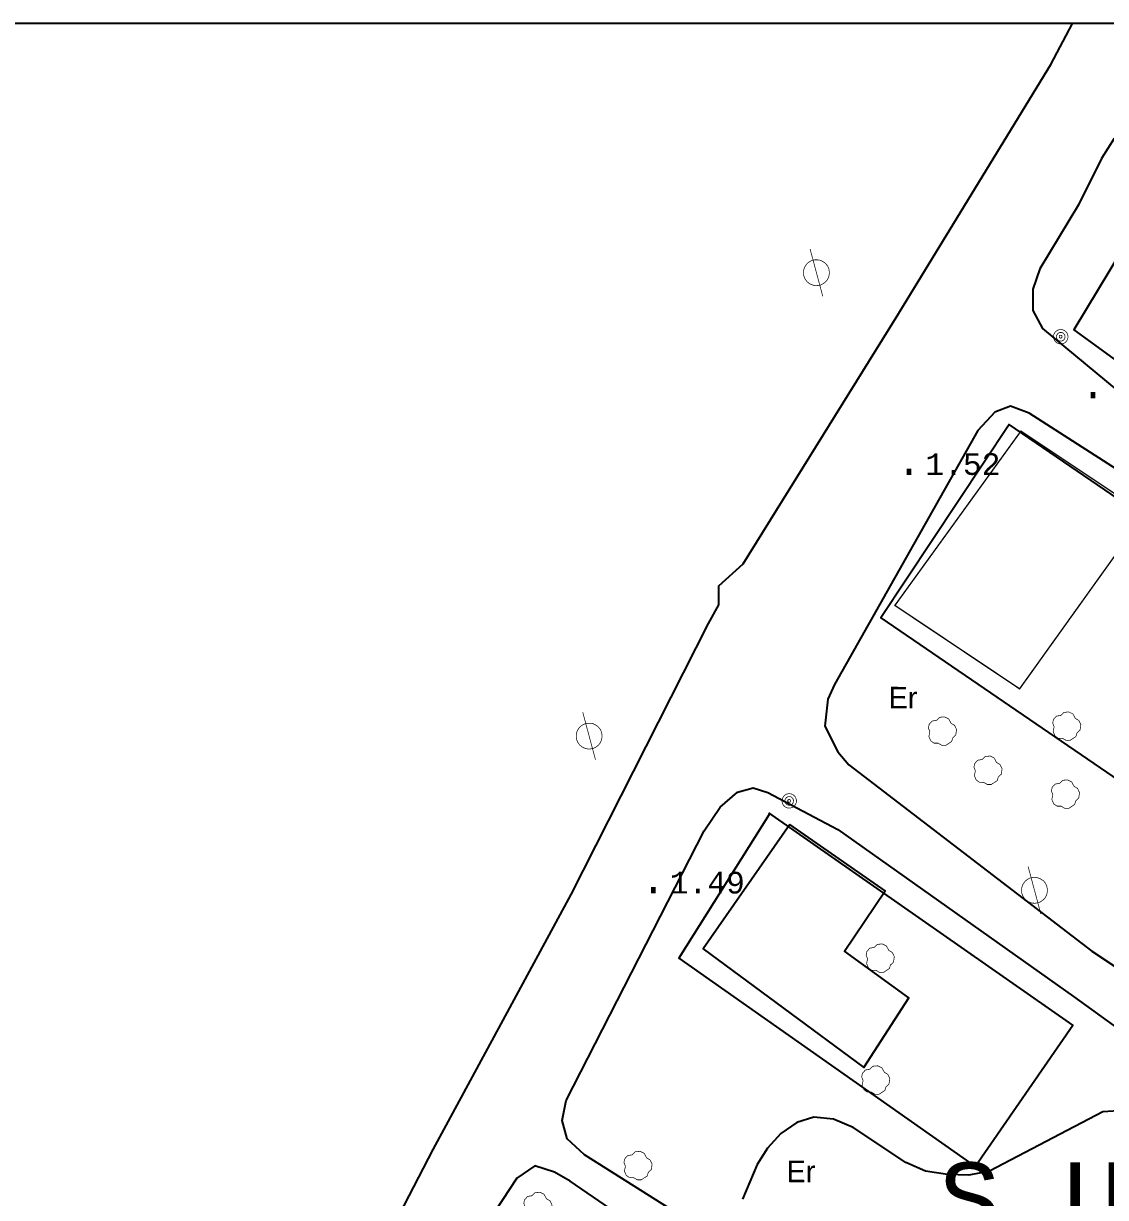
# Model space of a CAD drawing. Extents: x 743000 to 743800, y 4405200 to 4405700.
# Drawn here: x 743295.7 to 743370.6, y 4405618.8 to 4405700 of the extents above; entities that cross this region are included whole.
import ezdxf

# ---------------------------------------------------------------- set-up
doc = ezdxf.new("R2010")
doc.units = 0
doc.header["$MEASUREMENT"] = 0
for name, color, linetype in [('2', 7, 'CONTINUOUS'), ('21', 7, 'CONTINUOUS'), ('24', 7, 'CONTINUOUS'), ('41', 7, 'CONTINUOUS'), ('42', 7, 'CONTINUOUS'), ('50', 7, 'CONTINUOUS'), ('51', 7, 'CONTINUOUS'), ('6', 7, 'CONTINUOUS'), ('7', 7, 'CONTINUOUS'), ('8', 7, 'CONTINUOUS')]:
    doc.layers.add(name, color=color, linetype=linetype)
doc.styles.add('MONOTXT', font='monotxt', dxfattribs={"height": 0.2})
doc.styles.get("Standard").update_dxf_attribs({"font": 'txt', "height": 0.2})

msp = doc.modelspace()

# ---------------------------------------------------------------- linework, layer by layer
at = {"layer": '2', "color": 7, "linetype": 'Continuous'}
msp.add_3dface([(743800, 4405200), (743800, 4405700), (743000, 4405700), (743000, 4405200)], dxfattribs=at)
at = {"layer": '21', "color": 30, "linetype": 'Continuous', "elevation": 2}
msp.add_lwpolyline([(743380.37, 4405621.29), (743379.34, 4405620.67), (743378.14, 4405620.43), (743375.84, 4405620.76), (743374.71, 4405621.07), (743372.81, 4405624), (743371.82, 4405624.8), (743370.41, 4405624.71), (743362.55, 4405620.59), (743361.12, 4405620.33), (743359.66, 4405620.38), (743358.13, 4405620.59), (743356.77, 4405621.21), (743353.12, 4405623.63), (743351.75, 4405624.19), (743350.39, 4405624.34), (743349.23, 4405623.96), (743348.11, 4405623.2), (743347.2, 4405622.19), (743346.48, 4405621.07), (743345.47, 4405618.67)], dxfattribs=at)
at = {"layer": '41', "color": 1, "linetype": 'Continuous'}
for points in [[(743415.04, 4405645.98, 2.89), (743423.93, 4405658.97, 2.86), (743376.67, 4405692.52, 2.15), (743368.39, 4405678.81, 2.33), (743414.74, 4405645.11, 2.48), (743415.12, 4405645.9, 2.48)], [(743389.31, 4405635.48, 3.22), (743398.34, 4405648.76, 2.95), (743363.92, 4405672.26, 2.9), (743355.03, 4405658.89, 3.06), (743377.81, 4405643.31, 3)], [(743347.31, 4405645.27, 3.17), (743341.05, 4405635.33, 3.17), (743361.56, 4405620.93, 3.26), (743368.32, 4405630.7, 3.27), (743347.29, 4405645.39, 3.2)]]:
    msp.add_polyline3d(points, dxfattribs=at)
at = {"layer": '42', "color": 3, "linetype": 'Continuous', "const_width": 0.05}
for points, elevation in [([(743368.54, 4405650.67), (743368.13, 4405650.4), (743367.86, 4405650.4), (743367.6, 4405650.55), (743367.32, 4405650.55), (743367.09, 4405650.71), (743366.96, 4405651.01), (743367.03, 4405651.34), (743366.93, 4405651.6), (743366.98, 4405651.85), (743367.19, 4405652.08), (743367.49, 4405652.13), (743367.7, 4405652.34), (743368.05, 4405652.37), (743368.33, 4405652.23), (743368.5, 4405651.92), (743368.74, 4405651.78), (743368.88, 4405651.49), (743368.82, 4405651.11), (743368.61, 4405650.91), (743368.54, 4405650.67)], 5), ([(743359.94, 4405650.33), (743359.53, 4405650.06), (743359.26, 4405650.06), (743359, 4405650.21), (743358.72, 4405650.21), (743358.49, 4405650.37), (743358.36, 4405650.67), (743358.43, 4405651), (743358.33, 4405651.26), (743358.38, 4405651.51), (743358.59, 4405651.74), (743358.89, 4405651.79), (743359.1, 4405652), (743359.45, 4405652.03), (743359.73, 4405651.89), (743359.9, 4405651.58), (743360.14, 4405651.44), (743360.28, 4405651.15), (743360.22, 4405650.77), (743360.01, 4405650.57), (743359.94, 4405650.33)], 4.46), ([(743363.09, 4405647.62), (743362.68, 4405647.35), (743362.41, 4405647.35), (743362.15, 4405647.5), (743361.87, 4405647.5), (743361.64, 4405647.66), (743361.51, 4405647.96), (743361.58, 4405648.29), (743361.48, 4405648.55), (743361.53, 4405648.8), (743361.74, 4405649.03), (743362.04, 4405649.08), (743362.25, 4405649.29), (743362.6, 4405649.32), (743362.88, 4405649.18), (743363.05, 4405648.87), (743363.29, 4405648.73), (743363.43, 4405648.44), (743363.37, 4405648.06), (743363.16, 4405647.86), (743363.09, 4405647.62)], 4.4), ([(743368.45, 4405645.97), (743368.04, 4405645.7), (743367.77, 4405645.7), (743367.51, 4405645.85), (743367.23, 4405645.85), (743367, 4405646.01), (743366.87, 4405646.31), (743366.94, 4405646.64), (743366.84, 4405646.9), (743366.89, 4405647.15), (743367.1, 4405647.38), (743367.4, 4405647.43), (743367.61, 4405647.64), (743367.96, 4405647.67), (743368.24, 4405647.53), (743368.41, 4405647.22), (743368.65, 4405647.08), (743368.79, 4405646.79), (743368.73, 4405646.41), (743368.52, 4405646.21), (743368.45, 4405645.97)], 4.39), ([(743355.63, 4405634.62), (743355.22, 4405634.35), (743354.95, 4405634.35), (743354.69, 4405634.5), (743354.41, 4405634.5), (743354.18, 4405634.66), (743354.05, 4405634.96), (743354.12, 4405635.29), (743354.02, 4405635.55), (743354.07, 4405635.8), (743354.28, 4405636.03), (743354.58, 4405636.08), (743354.79, 4405636.29), (743355.14, 4405636.32), (743355.42, 4405636.18), (743355.59, 4405635.87), (743355.83, 4405635.73), (743355.97, 4405635.44), (743355.91, 4405635.06), (743355.7, 4405634.86), (743355.63, 4405634.62)], 4.38), ([(743355.32, 4405626.19), (743354.91, 4405625.92), (743354.64, 4405625.92), (743354.38, 4405626.07), (743354.1, 4405626.07), (743353.87, 4405626.23), (743353.74, 4405626.53), (743353.81, 4405626.86), (743353.71, 4405627.12), (743353.76, 4405627.37), (743353.97, 4405627.6), (743354.27, 4405627.65), (743354.48, 4405627.86), (743354.83, 4405627.89), (743355.11, 4405627.75), (743355.28, 4405627.44), (743355.52, 4405627.3), (743355.66, 4405627.01), (743355.6, 4405626.63), (743355.39, 4405626.43), (743355.32, 4405626.19)], 4.37), ([(743338.87, 4405620.27), (743338.46, 4405620), (743338.19, 4405620), (743337.93, 4405620.15), (743337.65, 4405620.15), (743337.42, 4405620.31), (743337.29, 4405620.61), (743337.36, 4405620.94), (743337.26, 4405621.2), (743337.31, 4405621.45), (743337.52, 4405621.68), (743337.82, 4405621.73), (743338.03, 4405621.94), (743338.38, 4405621.97), (743338.66, 4405621.83), (743338.83, 4405621.52), (743339.07, 4405621.38), (743339.21, 4405621.09), (743339.15, 4405620.71), (743338.94, 4405620.51), (743338.87, 4405620.27)], 3.57), ([(743331.94, 4405617.44), (743331.53, 4405617.17), (743331.26, 4405617.17), (743331, 4405617.32), (743330.72, 4405617.32), (743330.49, 4405617.48), (743330.36, 4405617.78), (743330.43, 4405618.11), (743330.33, 4405618.37), (743330.38, 4405618.62), (743330.59, 4405618.85), (743330.89, 4405618.9), (743331.1, 4405619.11), (743331.45, 4405619.14), (743331.73, 4405619), (743331.9, 4405618.69), (743332.14, 4405618.55), (743332.28, 4405618.26), (743332.22, 4405617.88), (743332.01, 4405617.68), (743331.94, 4405617.44)], 3.57)]:
    msp.add_lwpolyline(points, dxfattribs=dict(at, elevation=elevation))
at = {"layer": '51', "color": 1, "linetype": 'Continuous', "extrusion": (-0.000373187, -0.000558969, 1), "const_width": 0.1, "elevation": -2732.537}
msp.add_lwpolyline([(743373.261, 4405665.241), (743364.681, 4405670.961), (743355.961, 4405658.901), (743364.591, 4405653.131), (743373.261, 4405665.241)], dxfattribs=at)
at = {"layer": '51', "color": 1, "linetype": 'Continuous'}
msp.add_polyline3d([(743348.74, 4405644.58, 8), (743342.74, 4405635.98, 7.95), (743353.85, 4405627.77, 7.95), (743356.98, 4405632.59, 7.96), (743352.53, 4405635.82, 8.96), (743355.34, 4405640, 7.7), (743348.74, 4405644.58, 8)], dxfattribs=at)
at = {"layer": '6', "color": 7, "linetype": 'Continuous'}
for points in [[(743271.79, 4405545.43, 2.05), (743272.75, 4405545.04, 2.05), (743274.19, 4405544.61, 2.05), (743275.81, 4405544.44, 2.05), (743279.22, 4405544.83, 2.05), (743280.98, 4405545.25, 2.05), (743282.67, 4405545.98, 2.05), (743284.2, 4405546.99, 2.05), (743285.55, 4405548.46, 2.05), (743295.28, 4405566.73, 2.06), (743305.01, 4405584.6, 2.07), (743314.08, 4405602.82, 2.08), (743324.05, 4405622.09, 2.09), (743333.61, 4405639.75, 2.1), (743343.12, 4405658.48, 2.11), (743343.82, 4405659.78, 2.11), (743343.82, 4405661.1, 2.11), (743345.52, 4405662.61, 2.11), (743356.09, 4405679.65, 2.12), (743366.79, 4405697.17, 1.83), (743368.29, 4405700, 1.75)], [(743371.18, 4405692.04, 1.95), (743370.31, 4405690.66, 1.87), (743368.71, 4405687.45, 1.83), (743366.04, 4405683.03, 1.82), (743365.56, 4405681.62, 1.82), (743365.56, 4405680.15, 1.82), (743366.22, 4405678.89, 1.82), (743382.46, 4405665.45, 1.83)], [(743460.46, 4405607.54, 2.45), (743443.56, 4405619.58, 2.23), (743426.66, 4405631.53, 2), (743409.39, 4405642.82, 2), (743393.06, 4405654.7, 1.98), (743375.92, 4405666.24, 2.18), (743365.29, 4405673.04, 2.45), (743364.02, 4405673.53, 2.45), (743362.93, 4405673.12, 2.45), (743361.76, 4405671.84, 2.45), (743351.82, 4405654.28, 2.44), (743351.37, 4405653.26, 2.44), (743351.17, 4405651.38, 2.39), (743352.06, 4405649.61, 2.39), (743352.83, 4405648.72, 2.39), (743369.63, 4405635.82, 2.5), (743387.22, 4405624.18, 2.57), (743404.34, 4405612.92, 2.57)], [(743352.15, 4405610.61, 2.38), (743334.53, 4405621.72, 2.05), (743333.33, 4405622.84, 2.05), (743332.99, 4405624.11, 2.05), (743333.25, 4405625.5, 2.05), (743333.25, 4405625.5, 2.05), (743342.81, 4405644.14, 2.06), (743343.92, 4405645.79, 2.07), (743345.11, 4405646.82, 2.18), (743346.2, 4405647.11, 2.35), (743347.22, 4405646.79, 2.44), (743352.05, 4405644.24, 2.45), (743368.38, 4405632.68, 2.65), (743384.99, 4405620.68, 2.66), (743401.77, 4405609.2, 2.66)], [(743346.83, 4405610.8, 2.82), (743333.54, 4405619.9, 2.57), (743332.45, 4405620.54, 2.41), (743331.1, 4405620.97, 2.2), (743329.85, 4405620.12, 2), (743327.82, 4405617.02, 1.83)]]:
    msp.add_polyline3d(points, dxfattribs=at)
at = {"layer": '7', "color": 7, "linetype": 'Continuous', "const_width": 0.05}
for points, elevation in [([(743367.73, 4405678.76), (743367.7, 4405678.77), (743367.68, 4405678.79), (743367.65, 4405678.8), (743367.62, 4405678.81), (743367.58, 4405678.81), (743367.55, 4405678.82), (743367.52, 4405678.82), (743367.49, 4405678.82), (743367.46, 4405678.82), (743367.43, 4405678.82), (743367.4, 4405678.82), (743367.37, 4405678.81), (743367.34, 4405678.8), (743367.3, 4405678.79), (743367.28, 4405678.78), (743367.25, 4405678.76), (743367.22, 4405678.75), (743367.2, 4405678.73), (743367.17, 4405678.71), (743367.15, 4405678.69), (743367.12, 4405678.67), (743367.1, 4405678.64), (743367.08, 4405678.62), (743367.07, 4405678.59), (743367.05, 4405678.56), (743367.04, 4405678.54), (743367.02, 4405678.51), (743367.01, 4405678.48), (743367, 4405678.45), (743367, 4405678.42), (743366.99, 4405678.39), (743366.99, 4405678.35), (743366.99, 4405678.32), (743366.99, 4405678.29), (743366.99, 4405678.26), (743367, 4405678.23), (743367.01, 4405678.2), (743367.01, 4405678.17), (743367.03, 4405678.14), (743367.04, 4405678.11), (743367.05, 4405678.08), (743367.07, 4405678.05), (743367.09, 4405678.03), (743367.11, 4405678), (743367.13, 4405677.98), (743367.15, 4405677.96), (743367.18, 4405677.94), (743367.2, 4405677.92), (743367.23, 4405677.9), (743367.26, 4405677.88), (743367.28, 4405677.87), (743367.31, 4405677.86), (743367.34, 4405677.85), (743367.37, 4405677.84), (743367.4, 4405677.84), (743367.44, 4405677.83), (743367.47, 4405677.83), (743367.5, 4405677.83), (743367.53, 4405677.83), (743367.56, 4405677.83), (743367.59, 4405677.84), (743367.62, 4405677.85), (743367.65, 4405677.86), (743367.68, 4405677.87), (743367.71, 4405677.88), (743367.74, 4405677.9), (743367.77, 4405677.91), (743367.79, 4405677.93), (743367.82, 4405677.95), (743367.84, 4405677.97), (743367.86, 4405678), (743367.88, 4405678.02), (743367.9, 4405678.05), (743367.92, 4405678.07), (743367.93, 4405678.1), (743367.94, 4405678.13), (743367.96, 4405678.16), (743367.97, 4405678.19), (743367.97, 4405678.22), (743367.98, 4405678.25), (743367.98, 4405678.28), (743367.99, 4405678.31), (743367.99, 4405678.35), (743367.98, 4405678.38), (743367.98, 4405678.41), (743367.97, 4405678.44), (743367.96, 4405678.47), (743367.95, 4405678.5), (743367.94, 4405678.53), (743367.93, 4405678.56), (743367.91, 4405678.59), (743367.89, 4405678.61), (743367.88, 4405678.64), (743367.86, 4405678.66), (743367.83, 4405678.68), (743367.81, 4405678.71), (743367.79, 4405678.72), (743367.76, 4405678.74), (743367.73, 4405678.76)], 2.95), ([(743367.63, 4405678.59), (743367.62, 4405678.6), (743367.6, 4405678.6), (743367.58, 4405678.61), (743367.56, 4405678.61), (743367.54, 4405678.62), (743367.53, 4405678.62), (743367.51, 4405678.62), (743367.49, 4405678.62), (743367.47, 4405678.62), (743367.45, 4405678.62), (743367.43, 4405678.62), (743367.41, 4405678.61), (743367.39, 4405678.61), (743367.38, 4405678.6), (743367.36, 4405678.6), (743367.34, 4405678.59), (743367.33, 4405678.58), (743367.31, 4405678.57), (743367.3, 4405678.55), (743367.28, 4405678.54), (743367.27, 4405678.53), (743367.26, 4405678.51), (743367.25, 4405678.5), (743367.23, 4405678.48), (743367.22, 4405678.47), (743367.22, 4405678.45), (743367.21, 4405678.43), (743367.2, 4405678.42), (743367.2, 4405678.4), (743367.19, 4405678.38), (743367.19, 4405678.36), (743367.19, 4405678.34), (743367.19, 4405678.32), (743367.19, 4405678.3), (743367.19, 4405678.28), (743367.2, 4405678.27), (743367.2, 4405678.25), (743367.21, 4405678.23), (743367.21, 4405678.21), (743367.22, 4405678.19), (743367.23, 4405678.18), (743367.24, 4405678.16), (743367.25, 4405678.15), (743367.26, 4405678.13), (743367.27, 4405678.12), (743367.29, 4405678.1), (743367.3, 4405678.09), (743367.32, 4405678.08), (743367.33, 4405678.07), (743367.35, 4405678.06), (743367.37, 4405678.05), (743367.38, 4405678.05), (743367.4, 4405678.04), (743367.42, 4405678.04), (743367.44, 4405678.03), (743367.46, 4405678.03), (743367.48, 4405678.03), (743367.5, 4405678.03), (743367.51, 4405678.03), (743367.53, 4405678.03), (743367.55, 4405678.03), (743367.57, 4405678.04), (743367.59, 4405678.05), (743367.61, 4405678.05), (743367.62, 4405678.06), (743367.64, 4405678.07), (743367.66, 4405678.08), (743367.67, 4405678.09), (743367.68, 4405678.1), (743367.7, 4405678.12), (743367.71, 4405678.13), (743367.72, 4405678.15), (743367.74, 4405678.16), (743367.75, 4405678.18), (743367.75, 4405678.19), (743367.76, 4405678.21), (743367.77, 4405678.23), (743367.77, 4405678.25), (743367.78, 4405678.26), (743367.78, 4405678.28), (743367.78, 4405678.3), (743367.78, 4405678.32), (743367.79, 4405678.34), (743367.78, 4405678.36), (743367.78, 4405678.38), (743367.78, 4405678.4), (743367.77, 4405678.41), (743367.76, 4405678.43), (743367.76, 4405678.45), (743367.75, 4405678.47), (743367.74, 4405678.48), (743367.73, 4405678.5), (743367.72, 4405678.51), (743367.71, 4405678.53), (743367.69, 4405678.54), (743367.68, 4405678.55), (743367.66, 4405678.57), (743367.65, 4405678.58), (743367.63, 4405678.59)], 2.95), ([(743367.53, 4405678.41), (743367.53, 4405678.42), (743367.52, 4405678.42), (743367.52, 4405678.42), (743367.51, 4405678.42), (743367.5, 4405678.42), (743367.5, 4405678.43), (743367.49, 4405678.43), (743367.48, 4405678.43), (743367.48, 4405678.43), (743367.47, 4405678.43), (743367.47, 4405678.43), (743367.46, 4405678.42), (743367.46, 4405678.42), (743367.45, 4405678.42), (743367.44, 4405678.42), (743367.44, 4405678.42), (743367.43, 4405678.41), (743367.43, 4405678.41), (743367.42, 4405678.41), (743367.42, 4405678.4), (743367.41, 4405678.4), (743367.41, 4405678.39), (743367.4, 4405678.39), (743367.4, 4405678.38), (743367.4, 4405678.38), (743367.39, 4405678.37), (743367.39, 4405678.37), (743367.39, 4405678.36), (743367.39, 4405678.36), (743367.39, 4405678.35), (743367.38, 4405678.34), (743367.38, 4405678.34), (743367.38, 4405678.33), (743367.38, 4405678.32), (743367.38, 4405678.32), (743367.38, 4405678.31), (743367.39, 4405678.31), (743367.39, 4405678.3), (743367.39, 4405678.29), (743367.39, 4405678.29), (743367.39, 4405678.28), (743367.4, 4405678.28), (743367.4, 4405678.27), (743367.4, 4405678.27), (743367.41, 4405678.26), (743367.41, 4405678.26), (743367.42, 4405678.25), (743367.42, 4405678.25), (743367.43, 4405678.25), (743367.43, 4405678.24), (743367.44, 4405678.24), (743367.44, 4405678.24), (743367.45, 4405678.24), (743367.46, 4405678.23), (743367.46, 4405678.23), (743367.47, 4405678.23), (743367.48, 4405678.23), (743367.48, 4405678.23), (743367.49, 4405678.23), (743367.49, 4405678.23), (743367.5, 4405678.23), (743367.51, 4405678.23), (743367.51, 4405678.24), (743367.52, 4405678.24), (743367.52, 4405678.24), (743367.53, 4405678.24), (743367.53, 4405678.25), (743367.54, 4405678.25), (743367.54, 4405678.25), (743367.55, 4405678.26), (743367.55, 4405678.26), (743367.56, 4405678.27), (743367.56, 4405678.27), (743367.56, 4405678.28), (743367.57, 4405678.28), (743367.57, 4405678.29), (743367.57, 4405678.29), (743367.58, 4405678.3), (743367.58, 4405678.31), (743367.58, 4405678.31), (743367.58, 4405678.32), (743367.58, 4405678.32), (743367.58, 4405678.33), (743367.58, 4405678.34), (743367.58, 4405678.34), (743367.58, 4405678.35), (743367.58, 4405678.35), (743367.57, 4405678.36), (743367.57, 4405678.37), (743367.57, 4405678.37), (743367.57, 4405678.38), (743367.56, 4405678.38), (743367.56, 4405678.39), (743367.56, 4405678.39), (743367.55, 4405678.4), (743367.55, 4405678.4), (743367.54, 4405678.41), (743367.54, 4405678.41), (743367.53, 4405678.41)], 2.95), ([(743348.94, 4405646.65), (743348.91, 4405646.66), (743348.89, 4405646.68), (743348.86, 4405646.69), (743348.83, 4405646.7), (743348.79, 4405646.7), (743348.76, 4405646.71), (743348.73, 4405646.71), (743348.7, 4405646.71), (743348.67, 4405646.71), (743348.64, 4405646.71), (743348.61, 4405646.71), (743348.58, 4405646.7), (743348.55, 4405646.69), (743348.51, 4405646.68), (743348.49, 4405646.67), (743348.46, 4405646.65), (743348.43, 4405646.64), (743348.41, 4405646.62), (743348.38, 4405646.6), (743348.36, 4405646.58), (743348.33, 4405646.56), (743348.31, 4405646.53), (743348.29, 4405646.51), (743348.28, 4405646.48), (743348.26, 4405646.45), (743348.25, 4405646.43), (743348.23, 4405646.4), (743348.22, 4405646.37), (743348.21, 4405646.34), (743348.21, 4405646.31), (743348.2, 4405646.28), (743348.2, 4405646.24), (743348.2, 4405646.21), (743348.2, 4405646.18), (743348.2, 4405646.15), (743348.21, 4405646.12), (743348.22, 4405646.09), (743348.22, 4405646.06), (743348.24, 4405646.03), (743348.25, 4405646), (743348.26, 4405645.97), (743348.28, 4405645.94), (743348.3, 4405645.92), (743348.32, 4405645.89), (743348.34, 4405645.87), (743348.36, 4405645.85), (743348.39, 4405645.83), (743348.41, 4405645.81), (743348.44, 4405645.79), (743348.47, 4405645.77), (743348.49, 4405645.76), (743348.52, 4405645.75), (743348.55, 4405645.74), (743348.58, 4405645.73), (743348.61, 4405645.73), (743348.65, 4405645.72), (743348.68, 4405645.72), (743348.71, 4405645.72), (743348.74, 4405645.72), (743348.77, 4405645.72), (743348.8, 4405645.73), (743348.83, 4405645.74), (743348.86, 4405645.75), (743348.89, 4405645.76), (743348.92, 4405645.77), (743348.95, 4405645.79), (743348.98, 4405645.8), (743349, 4405645.82), (743349.03, 4405645.84), (743349.05, 4405645.86), (743349.07, 4405645.89), (743349.09, 4405645.91), (743349.11, 4405645.94), (743349.13, 4405645.96), (743349.14, 4405645.99), (743349.15, 4405646.02), (743349.17, 4405646.05), (743349.18, 4405646.08), (743349.18, 4405646.11), (743349.19, 4405646.14), (743349.19, 4405646.17), (743349.2, 4405646.2), (743349.2, 4405646.24), (743349.19, 4405646.27), (743349.19, 4405646.3), (743349.18, 4405646.33), (743349.17, 4405646.36), (743349.16, 4405646.39), (743349.15, 4405646.42), (743349.14, 4405646.45), (743349.12, 4405646.48), (743349.1, 4405646.5), (743349.09, 4405646.53), (743349.07, 4405646.55), (743349.04, 4405646.57), (743349.02, 4405646.6), (743349, 4405646.61), (743348.97, 4405646.63), (743348.94, 4405646.65)], 3.47), ([(743348.84, 4405646.48), (743348.83, 4405646.49), (743348.81, 4405646.49), (743348.79, 4405646.5), (743348.77, 4405646.5), (743348.75, 4405646.51), (743348.74, 4405646.51), (743348.72, 4405646.51), (743348.7, 4405646.51), (743348.68, 4405646.51), (743348.66, 4405646.51), (743348.64, 4405646.51), (743348.62, 4405646.5), (743348.6, 4405646.5), (743348.59, 4405646.49), (743348.57, 4405646.49), (743348.55, 4405646.48), (743348.54, 4405646.47), (743348.52, 4405646.46), (743348.51, 4405646.44), (743348.49, 4405646.43), (743348.48, 4405646.42), (743348.47, 4405646.4), (743348.46, 4405646.39), (743348.44, 4405646.37), (743348.43, 4405646.36), (743348.43, 4405646.34), (743348.42, 4405646.32), (743348.41, 4405646.31), (743348.41, 4405646.29), (743348.4, 4405646.27), (743348.4, 4405646.25), (743348.4, 4405646.23), (743348.4, 4405646.21), (743348.4, 4405646.19), (743348.4, 4405646.17), (743348.41, 4405646.16), (743348.41, 4405646.14), (743348.42, 4405646.12), (743348.42, 4405646.1), (743348.43, 4405646.08), (743348.44, 4405646.07), (743348.45, 4405646.05), (743348.46, 4405646.04), (743348.47, 4405646.02), (743348.48, 4405646.01), (743348.5, 4405645.99), (743348.51, 4405645.98), (743348.53, 4405645.97), (743348.54, 4405645.96), (743348.56, 4405645.95), (743348.58, 4405645.94), (743348.59, 4405645.94), (743348.61, 4405645.93), (743348.63, 4405645.93), (743348.65, 4405645.92), (743348.67, 4405645.92), (743348.69, 4405645.92), (743348.71, 4405645.92), (743348.72, 4405645.92), (743348.74, 4405645.92), (743348.76, 4405645.92), (743348.78, 4405645.93), (743348.8, 4405645.94), (743348.82, 4405645.94), (743348.83, 4405645.95), (743348.85, 4405645.96), (743348.87, 4405645.97), (743348.88, 4405645.98), (743348.89, 4405645.99), (743348.91, 4405646.01), (743348.92, 4405646.02), (743348.93, 4405646.04), (743348.95, 4405646.05), (743348.96, 4405646.07), (743348.96, 4405646.08), (743348.97, 4405646.1), (743348.98, 4405646.12), (743348.98, 4405646.14), (743348.99, 4405646.15), (743348.99, 4405646.17), (743348.99, 4405646.19), (743348.99, 4405646.21), (743349, 4405646.23), (743348.99, 4405646.25), (743348.99, 4405646.27), (743348.99, 4405646.29), (743348.98, 4405646.3), (743348.97, 4405646.32), (743348.97, 4405646.34), (743348.96, 4405646.36), (743348.95, 4405646.37), (743348.94, 4405646.39), (743348.93, 4405646.4), (743348.92, 4405646.42), (743348.9, 4405646.43), (743348.89, 4405646.44), (743348.87, 4405646.46), (743348.86, 4405646.47), (743348.84, 4405646.48)], 3.47), ([(743348.74, 4405646.3), (743348.74, 4405646.31), (743348.73, 4405646.31), (743348.73, 4405646.31), (743348.72, 4405646.31), (743348.71, 4405646.31), (743348.71, 4405646.32), (743348.7, 4405646.32), (743348.69, 4405646.32), (743348.69, 4405646.32), (743348.68, 4405646.32), (743348.68, 4405646.32), (743348.67, 4405646.31), (743348.67, 4405646.31), (743348.66, 4405646.31), (743348.65, 4405646.31), (743348.65, 4405646.31), (743348.64, 4405646.3), (743348.64, 4405646.3), (743348.63, 4405646.3), (743348.63, 4405646.29), (743348.62, 4405646.29), (743348.62, 4405646.28), (743348.61, 4405646.28), (743348.61, 4405646.27), (743348.61, 4405646.27), (743348.6, 4405646.26), (743348.6, 4405646.26), (743348.6, 4405646.25), (743348.6, 4405646.25), (743348.6, 4405646.24), (743348.59, 4405646.23), (743348.59, 4405646.23), (743348.59, 4405646.22), (743348.59, 4405646.21), (743348.59, 4405646.21), (743348.59, 4405646.2), (743348.6, 4405646.2), (743348.6, 4405646.19), (743348.6, 4405646.18), (743348.6, 4405646.18), (743348.6, 4405646.17), (743348.61, 4405646.17), (743348.61, 4405646.16), (743348.61, 4405646.16), (743348.62, 4405646.15), (743348.62, 4405646.15), (743348.63, 4405646.14), (743348.63, 4405646.14), (743348.64, 4405646.14), (743348.64, 4405646.13), (743348.65, 4405646.13), (743348.65, 4405646.13), (743348.66, 4405646.13), (743348.67, 4405646.12), (743348.67, 4405646.12), (743348.68, 4405646.12), (743348.69, 4405646.12), (743348.69, 4405646.12), (743348.7, 4405646.12), (743348.7, 4405646.12), (743348.71, 4405646.12), (743348.72, 4405646.12), (743348.72, 4405646.13), (743348.73, 4405646.13), (743348.73, 4405646.13), (743348.74, 4405646.13), (743348.74, 4405646.14), (743348.75, 4405646.14), (743348.75, 4405646.14), (743348.76, 4405646.15), (743348.76, 4405646.15), (743348.77, 4405646.16), (743348.77, 4405646.16), (743348.77, 4405646.17), (743348.78, 4405646.17), (743348.78, 4405646.18), (743348.78, 4405646.18), (743348.79, 4405646.19), (743348.79, 4405646.2), (743348.79, 4405646.2), (743348.79, 4405646.21), (743348.79, 4405646.21), (743348.79, 4405646.22), (743348.79, 4405646.23), (743348.79, 4405646.23), (743348.79, 4405646.24), (743348.79, 4405646.24), (743348.78, 4405646.25), (743348.78, 4405646.26), (743348.78, 4405646.26), (743348.78, 4405646.27), (743348.77, 4405646.27), (743348.77, 4405646.28), (743348.77, 4405646.28), (743348.76, 4405646.29), (743348.76, 4405646.29), (743348.75, 4405646.3), (743348.75, 4405646.3), (743348.74, 4405646.3)], 3.47)]:
    msp.add_lwpolyline(points, dxfattribs=dict(at, elevation=elevation))
at = {"layer": '8', "color": 7, "linetype": 'Continuous', "const_width": 0.05}
for points, elevation in [([(743351.02, 4405681.12), (743350.14, 4405684.4)], 9.05), ([(743351.03, 4405683.53), (743350.98, 4405683.56), (743350.92, 4405683.58), (743350.87, 4405683.61), (743350.82, 4405683.62), (743350.76, 4405683.64), (743350.71, 4405683.64), (743350.65, 4405683.65), (743350.6, 4405683.65), (743350.54, 4405683.65), (743350.48, 4405683.65), (743350.42, 4405683.64), (743350.37, 4405683.63), (743350.31, 4405683.61), (743350.26, 4405683.6), (743350.21, 4405683.57), (743350.16, 4405683.55), (743350.11, 4405683.52), (743350.06, 4405683.49), (743350.02, 4405683.46), (743349.97, 4405683.42), (743349.93, 4405683.38), (743349.9, 4405683.34), (743349.86, 4405683.29), (743349.83, 4405683.24), (743349.8, 4405683.19), (743349.77, 4405683.15), (743349.75, 4405683.09), (743349.73, 4405683.04), (743349.71, 4405682.98), (743349.7, 4405682.93), (743349.69, 4405682.87), (743349.69, 4405682.82), (743349.69, 4405682.76), (743349.69, 4405682.7), (743349.69, 4405682.65), (743349.7, 4405682.59), (743349.71, 4405682.54), (743349.73, 4405682.48), (743349.75, 4405682.43), (743349.77, 4405682.38), (743349.8, 4405682.32), (743349.83, 4405682.28), (743349.86, 4405682.23), (743349.89, 4405682.19), (743349.93, 4405682.14), (743349.97, 4405682.1), (743350.02, 4405682.07), (743350.06, 4405682.03), (743350.11, 4405682), (743350.16, 4405681.97), (743350.21, 4405681.95), (743350.26, 4405681.93), (743350.31, 4405681.91), (743350.37, 4405681.89), (743350.43, 4405681.88), (743350.48, 4405681.87), (743350.54, 4405681.87), (743350.59, 4405681.86), (743350.65, 4405681.87), (743350.71, 4405681.88), (743350.76, 4405681.89), (743350.82, 4405681.9), (743350.87, 4405681.91), (743350.93, 4405681.93), (743350.98, 4405681.96), (743351.03, 4405681.99), (743351.08, 4405682.02), (743351.12, 4405682.05), (743351.16, 4405682.09), (743351.21, 4405682.12), (743351.25, 4405682.16), (743351.28, 4405682.21), (743351.32, 4405682.25), (743351.35, 4405682.3), (743351.37, 4405682.35), (743351.4, 4405682.4), (743351.42, 4405682.46), (743351.44, 4405682.51), (743351.45, 4405682.56), (743351.46, 4405682.62), (743351.47, 4405682.68), (743351.47, 4405682.73), (743351.47, 4405682.79), (743351.47, 4405682.84), (743351.46, 4405682.9), (743351.45, 4405682.96), (743351.44, 4405683.01), (743351.42, 4405683.07), (743351.4, 4405683.12), (743351.38, 4405683.17), (743351.35, 4405683.22), (743351.32, 4405683.27), (743351.28, 4405683.31), (743351.25, 4405683.36), (743351.21, 4405683.4), (743351.17, 4405683.44), (743351.12, 4405683.47), (743351.07, 4405683.5), (743351.03, 4405683.53)], 9.05), ([(743335.29, 4405649.06), (743334.41, 4405652.34)], 9.17), ([(743335.3, 4405651.47), (743335.25, 4405651.5), (743335.19, 4405651.52), (743335.14, 4405651.55), (743335.09, 4405651.56), (743335.03, 4405651.58), (743334.98, 4405651.58), (743334.92, 4405651.59), (743334.87, 4405651.59), (743334.81, 4405651.59), (743334.75, 4405651.59), (743334.69, 4405651.58), (743334.64, 4405651.57), (743334.58, 4405651.55), (743334.53, 4405651.54), (743334.48, 4405651.51), (743334.43, 4405651.49), (743334.38, 4405651.46), (743334.33, 4405651.43), (743334.29, 4405651.4), (743334.24, 4405651.36), (743334.2, 4405651.32), (743334.17, 4405651.28), (743334.13, 4405651.23), (743334.1, 4405651.18), (743334.07, 4405651.13), (743334.04, 4405651.09), (743334.02, 4405651.03), (743334, 4405650.98), (743333.98, 4405650.92), (743333.97, 4405650.87), (743333.96, 4405650.81), (743333.96, 4405650.76), (743333.96, 4405650.7), (743333.96, 4405650.64), (743333.96, 4405650.59), (743333.97, 4405650.53), (743333.98, 4405650.48), (743334, 4405650.42), (743334.02, 4405650.37), (743334.04, 4405650.32), (743334.07, 4405650.26), (743334.1, 4405650.22), (743334.13, 4405650.17), (743334.16, 4405650.13), (743334.2, 4405650.08), (743334.24, 4405650.04), (743334.29, 4405650.01), (743334.33, 4405649.97), (743334.38, 4405649.94), (743334.43, 4405649.91), (743334.48, 4405649.89), (743334.53, 4405649.87), (743334.58, 4405649.85), (743334.64, 4405649.83), (743334.7, 4405649.82), (743334.75, 4405649.81), (743334.81, 4405649.81), (743334.86, 4405649.8), (743334.92, 4405649.81), (743334.98, 4405649.82), (743335.03, 4405649.83), (743335.09, 4405649.84), (743335.14, 4405649.85), (743335.2, 4405649.87), (743335.25, 4405649.9), (743335.3, 4405649.93), (743335.35, 4405649.96), (743335.39, 4405649.99), (743335.43, 4405650.03), (743335.48, 4405650.06), (743335.52, 4405650.1), (743335.55, 4405650.15), (743335.59, 4405650.19), (743335.62, 4405650.24), (743335.64, 4405650.29), (743335.67, 4405650.34), (743335.69, 4405650.4), (743335.71, 4405650.45), (743335.72, 4405650.5), (743335.73, 4405650.56), (743335.74, 4405650.62), (743335.74, 4405650.67), (743335.74, 4405650.73), (743335.74, 4405650.78), (743335.73, 4405650.84), (743335.72, 4405650.9), (743335.71, 4405650.95), (743335.69, 4405651.01), (743335.67, 4405651.06), (743335.65, 4405651.11), (743335.62, 4405651.16), (743335.59, 4405651.21), (743335.55, 4405651.25), (743335.52, 4405651.3), (743335.48, 4405651.34), (743335.44, 4405651.38), (743335.39, 4405651.41), (743335.34, 4405651.44), (743335.3, 4405651.47)], 9.17), ([(743366.11, 4405638.39), (743365.23, 4405641.67)], 10.12), ([(743366.12, 4405640.8), (743366.07, 4405640.83), (743366.01, 4405640.85), (743365.96, 4405640.88), (743365.91, 4405640.89), (743365.85, 4405640.91), (743365.8, 4405640.91), (743365.74, 4405640.92), (743365.69, 4405640.92), (743365.63, 4405640.92), (743365.57, 4405640.92), (743365.51, 4405640.91), (743365.46, 4405640.9), (743365.4, 4405640.88), (743365.35, 4405640.87), (743365.3, 4405640.84), (743365.25, 4405640.82), (743365.2, 4405640.79), (743365.15, 4405640.76), (743365.11, 4405640.73), (743365.06, 4405640.69), (743365.02, 4405640.65), (743364.99, 4405640.61), (743364.95, 4405640.56), (743364.92, 4405640.51), (743364.89, 4405640.46), (743364.86, 4405640.42), (743364.84, 4405640.36), (743364.82, 4405640.31), (743364.8, 4405640.25), (743364.79, 4405640.2), (743364.78, 4405640.14), (743364.78, 4405640.09), (743364.78, 4405640.03), (743364.78, 4405639.97), (743364.78, 4405639.92), (743364.79, 4405639.86), (743364.8, 4405639.81), (743364.82, 4405639.75), (743364.84, 4405639.7), (743364.86, 4405639.65), (743364.89, 4405639.59), (743364.92, 4405639.55), (743364.95, 4405639.5), (743364.98, 4405639.46), (743365.02, 4405639.41), (743365.06, 4405639.37), (743365.11, 4405639.34), (743365.15, 4405639.3), (743365.2, 4405639.27), (743365.25, 4405639.24), (743365.3, 4405639.22), (743365.35, 4405639.2), (743365.4, 4405639.18), (743365.46, 4405639.16), (743365.52, 4405639.15), (743365.57, 4405639.14), (743365.63, 4405639.14), (743365.68, 4405639.13), (743365.74, 4405639.14), (743365.8, 4405639.15), (743365.85, 4405639.16), (743365.91, 4405639.17), (743365.96, 4405639.18), (743366.02, 4405639.2), (743366.07, 4405639.23), (743366.12, 4405639.26), (743366.17, 4405639.29), (743366.21, 4405639.32), (743366.25, 4405639.36), (743366.3, 4405639.39), (743366.34, 4405639.43), (743366.37, 4405639.48), (743366.41, 4405639.52), (743366.44, 4405639.57), (743366.46, 4405639.62), (743366.49, 4405639.67), (743366.51, 4405639.73), (743366.53, 4405639.78), (743366.54, 4405639.83), (743366.55, 4405639.89), (743366.56, 4405639.95), (743366.56, 4405640), (743366.56, 4405640.06), (743366.56, 4405640.11), (743366.55, 4405640.17), (743366.54, 4405640.23), (743366.53, 4405640.28), (743366.51, 4405640.34), (743366.49, 4405640.39), (743366.47, 4405640.44), (743366.44, 4405640.49), (743366.41, 4405640.54), (743366.37, 4405640.58), (743366.34, 4405640.63), (743366.3, 4405640.67), (743366.26, 4405640.71), (743366.21, 4405640.74), (743366.16, 4405640.77), (743366.12, 4405640.8)], 10.12)]:
    msp.add_lwpolyline(points, dxfattribs=dict(at, elevation=elevation))

# ---------------------------------------------------------------- texts
at = {"layer": '24', "color": 7, "linetype": 'Continuous', "style": 'MONOTXT'}
for s, height, p in [('.                           ', 1.99, (743368.86, 4405674.07, 1.64)), ('1.52                        ', 1.5, (743358.12, 4405668.77, 1.52)), ('.                           ', 1.99, (743356.12, 4405668.77, 1.52)), ('1.49                        ', 1.5, (743340.43, 4405639.81, 1.49)), ('.                           ', 1.99, (743338.43, 4405639.81, 1.49))]:
    msp.add_text(s, height=height, dxfattribs=at).set_placement(p)
at = {"layer": '42', "color": 7, "linetype": 'Continuous'}
for p in [(743355.57, 4405652.62, 2.63), (743348.51, 4405619.84, 2.53)]:
    msp.add_text('Er                          ', height=1.49, rotation=359.79, dxfattribs=at).set_placement(p)
at = {"layer": '50', "color": 7, "linetype": 'Continuous', "style": 'MONOTXT'}
msp.add_text('S.U.                        ', height=4.99, dxfattribs=at).set_placement((743359.02, 4405616.21))

doc.saveas('drawing.dxf')
